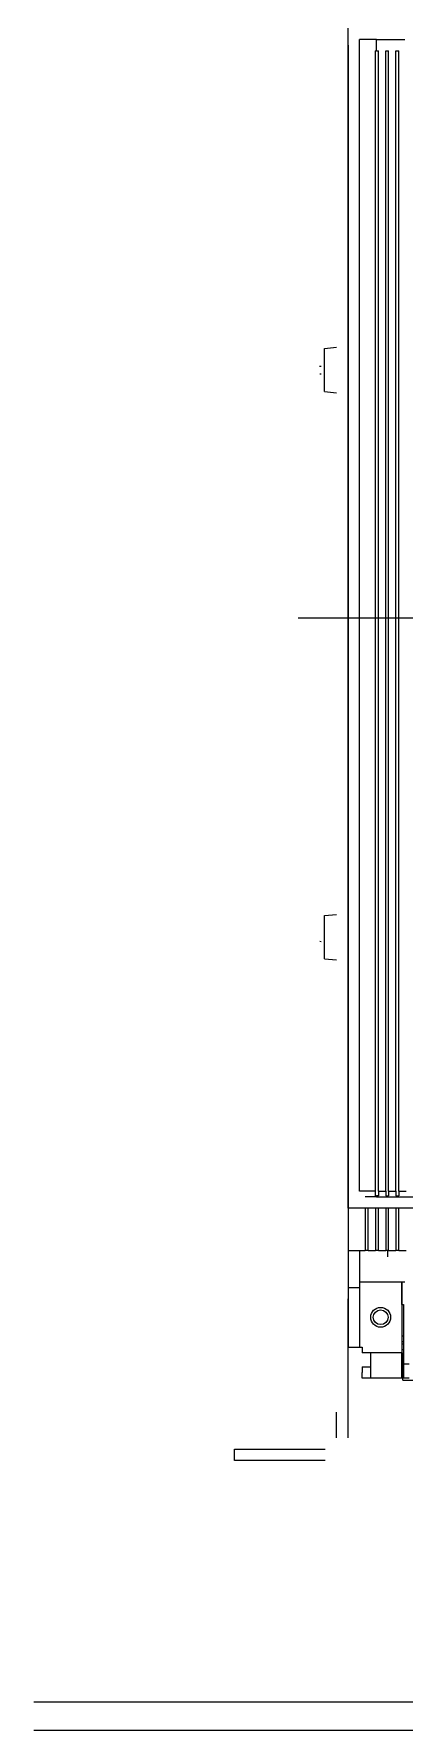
# Model space of a CAD drawing. Header units: metres. Extents: x -364 to 984, y 2601 to 8084.
# Drawn here: x 127.2 to 192.4, y 7549.1 to 7848.2 of the extents above; entities that cross this region are included whole.
import ezdxf

# ---------------------------------------------------------------- set-up
doc = ezdxf.new("R2010")
doc.units = ezdxf.units.M

# ---------------------------------------------------------------- blocks, each defined once
blk = doc.blocks.new('ABB-TR_T7_3')
for p, q in [((392.339783, 310.353454), (392.339783, 313.353454)), ((392.339821, 309.853454), (392.339821, 313.353454)), ((397.339821, 311.353454), (394.339821, 311.353454)), ((394.339821, 309.353454), (394.339821, 311.353454)), ((397.339821, 311.353454), (402.339821, 311.353454)), ((397.339821, 309.353454), (397.339821, 311.353454)), ((392.339783, 310.353454), (392.339783, 105.353454)), ((392.339821, 105.353454), (392.339821, 309.853454)), ((394.339821, 108.353454), (394.339821, 309.353454)), ((397.339821, 309.353454), (397.18982, 309.353454)), ((397.18982, 108.353454), (397.18982, 309.353454)), ((397.339821, 309.353454), (397.68982, 309.353454)), ((397.68982, 108.353454), (397.68982, 309.353454)), ((398.989823, 309.353454), (399.489823, 309.353454)), ((398.989823, 108.353454), (398.989823, 309.353454)), ((399.489823, 108.353454), (399.489823, 309.353454)), ((400.789818, 309.353454), (401.289818, 309.353454)), ((400.789818, 108.353454), (400.789818, 309.353454)), ((401.289818, 108.353454), (401.289818, 309.353454)), ((388.207154, 256.916874), (390.339783, 257.103454)), ((388.207154, 251.275203), (388.207154, 256.916874)), ((387.30127, 253.803455), (387.609581, 253.803455)), ((387.374154, 252.403453), (387.609581, 252.403453)), ((388.207154, 249.290035), (388.207154, 251.275203)), ((388.207154, 249.290035), (390.339783, 249.103454)), ((607.244744, 209.353454), (383.565323, 209.353454)), ((388.207154, 156.916874), (390.339783, 157.103454)), ((388.207154, 151.2392), (388.207154, 156.916874)), ((387.374154, 152.389671), (387.609581, 152.378677)), ((388.207154, 149.290035), (388.207154, 151.2392)), ((388.207154, 149.290035), (390.339783, 149.103454)), ((397.18982, 108.353454), (394.339821, 108.353454)), ((397.18982, 107.490043), (397.18982, 108.353454)), ((397.68982, 108.353454), (398.989823, 108.353454)), ((397.68982, 108.353454), (397.68982, 107.487427)), ((398.989823, 108.353454), (398.989823, 107.487427)), ((399.489823, 108.353454), (400.789818, 108.353454)), ((399.489823, 108.353454), (399.489823, 107.487427)), ((400.789818, 108.353454), (400.789818, 107.487427)), ((401.289818, 108.353454), (402.589821, 108.353454)), ((401.289818, 108.353454), (401.289818, 107.487427)), ((392.339783, 105.353454), (392.339783, 97.853454)), ((392.339821, 105.353454), (392.339821, 97.853454)), ((394.339821, 105.353454), (392.339821, 105.353454)), ((600.339821, 105.353454), (394.339821, 105.353454)), ((397.339821, 107.353454), (395.339821, 107.353454)), ((395.339821, 105.353454), (395.339821, 97.853454)), ((395.389824, 105.353454), (395.389824, 97.853454)), ((395.889824, 97.853454), (395.889824, 105.353454)), ((397.18982, 107.490043), (397.339821, 107.487427)), ((397.18982, 105.353454), (397.18982, 97.853454)), ((397.339821, 107.353454), (397.339821, 107.487427)), ((397.68982, 107.487427), (397.339821, 107.487427)), ((397.339821, 107.353454), (597.339821, 107.353454)), ((397.68982, 97.853454), (397.68982, 105.353454)), ((398.989823, 107.487427), (399.489823, 107.487427)), ((398.989823, 105.353454), (398.989823, 97.853454)), ((399.489823, 97.853454), (399.489823, 105.353454)), ((400.789818, 107.487427), (401.289818, 107.487427)), ((400.789818, 105.353454), (400.789818, 97.853454)), ((401.289818, 97.853454), (401.289818, 105.353454)), ((392.339783, 97.853454), (395.339783, 97.853454)), ((392.339783, 97.853447), (392.339783, 91.353454)), ((392.339821, 97.853454), (395.339821, 97.853454)), ((392.339821, 97.853447), (392.339821, 91.353454)), ((394.339783, 97.853447), (394.339783, 92.353454)), ((394.339821, 97.853447), (394.339821, 92.353454)), ((395.339783, 97.853454), (395.389786, 97.853454)), ((395.339821, 97.853454), (395.389824, 97.853454)), ((395.889786, 97.853454), (395.389786, 97.853454)), ((395.889824, 97.853454), (395.389824, 97.853454)), ((395.889786, 97.853454), (397.189782, 97.853454)), ((395.889824, 97.853454), (397.18982, 97.853454)), ((397.689782, 97.853454), (397.189782, 97.853454)), ((397.68982, 97.853454), (397.18982, 97.853454)), ((397.689782, 97.853454), (398.989785, 97.853454)), ((397.68982, 97.853454), (398.989823, 97.853454)), ((399.489785, 97.853454), (398.989785, 97.853454)), ((399.489823, 97.853454), (398.989823, 97.853454)), ((399.339783, 96.768333), (399.339783, 97.853401)), ((399.339821, 96.768333), (399.339821, 97.853401)), ((399.489785, 97.853454), (400.78978, 97.853454)), ((399.489823, 97.853454), (400.789818, 97.853454)), ((401.28978, 97.853454), (400.78978, 97.853454)), ((401.289818, 97.853454), (400.789818, 97.853454)), ((401.28978, 97.853454), (402.589783, 97.853454)), ((401.289818, 97.853454), (402.589821, 97.853454)), ((392.339783, 91.353454), (392.339783, 80.853454)), ((392.339783, 91.353454), (394.339783, 91.353454)), ((392.339821, 91.353454), (392.339821, 80.853454)), ((392.339821, 91.353454), (394.339821, 91.353454)), ((394.339783, 92.353454), (401.839783, 92.353454)), ((394.339783, 92.353454), (394.339783, 80.853454)), ((394.339821, 92.353454), (401.839821, 92.353454)), ((394.339821, 92.353454), (394.339821, 80.853454)), ((401.839783, 92.353454), (402.339783, 92.353454)), ((401.839783, 92.353454), (401.839783, 79.853454)), ((401.839783, 88.353454), (401.839783, 92.353393)), ((401.839821, 92.353454), (402.339821, 92.353454)), ((401.839821, 92.353454), (401.839821, 79.853454)), ((392.339783, 69.353454), (392.339783, 89.353454)), ((401.839783, 88.353454), (402.089783, 88.353454)), ((402.089783, 88.353454), (402.089783, 77.853454)), ((392.339783, 80.853454), (394.339783, 80.853454)), ((392.339821, 80.853454), (394.339821, 80.853454)), ((394.339783, 80.853454), (394.839783, 80.853454)), ((394.339821, 80.853454), (394.839821, 80.853454)), ((394.839783, 80.853454), (394.839783, 79.853454)), ((394.839821, 80.853454), (394.839821, 79.853454)), ((401.839722, 82.853454), (402.089783, 82.853454)), ((401.839722, 81.853454), (402.089783, 81.853454)), ((402.089783, 81.353454), (401.839783, 81.353454)), ((396.339783, 79.853454), (394.839783, 79.853454)), ((396.339821, 79.853454), (394.839821, 79.853454)), ((396.339783, 75.434311), (396.339783, 79.853454)), ((401.839783, 79.853454), (396.339783, 79.853454)), ((396.339821, 75.434311), (396.339821, 79.853454)), ((401.839821, 79.853454), (396.339821, 79.853454)), ((402.089783, 80.353454), (401.839783, 80.353454)), ((401.839783, 75.353454), (401.839783, 79.853454)), ((402.006814, 75.037689), (402.006814, 79.853454)), ((403.089783, 77.853454), (402.089783, 77.853454)), ((402.089783, 77.853454), (402.089783, 75.353454)), ((394.839783, 77.353454), (396.339783, 77.353454)), ((394.839783, 77.353454), (396.339783, 77.353454)), ((394.839783, 77.353454), (394.839783, 76.353454)), ((394.839783, 75.353454), (394.839783, 76.344207)), ((395.830246, 75.353454), (394.839783, 75.353454)), ((394.839821, 77.353454), (396.339821, 77.353454)), ((394.839821, 77.353454), (396.339821, 77.353454)), ((394.839821, 77.353454), (394.839821, 76.353454)), ((394.839821, 75.353454), (394.839821, 76.344208)), ((395.830285, 75.353454), (394.839821, 75.353454)), ((395.445862, 75.434311), (396.339783, 75.434311)), ((395.4459, 75.434311), (396.339821, 75.434311)), ((401.839783, 75.353454), (395.839783, 75.353454)), ((401.839821, 75.353454), (395.839821, 75.353454)), ((402.089783, 75.353454), (401.839737, 75.353454)), ((402.006814, 75.037689), (405.506814, 75.037689)), ((403.089783, 75.353454), (402.089783, 75.353454)), ((390.339783, 64.853454), (390.339783, 69.353454)), ((392.339783, 64.853454), (392.339783, 69.353454)), ((372.339783, 62.853454), (388.339783, 62.853454)), ((372.339783, 60.853454), (372.339783, 62.853454)), ((388.339783, 60.853424), (372.339783, 60.853424)), ((337, 18.3293), (564.931214, 18.3293)), ((337, 13.3293), (564.931214, 13.3293))]:
    blk.add_line(p, q)
for centre, radius in [((398.089783, 86.103454), 1.75), ((398.089821, 86.103454), 1.75), ((398.089783, 86.103454), 1.3), ((398.089821, 86.103454), 1.3)]:
    blk.add_circle(centre, radius)

msp = doc.modelspace()

# ---------------------------------------------------------------- block references
msp.add_blockref('ABB-TR_T7_3', (-209.8, 7535.8))

doc.saveas('drawing.dxf')
